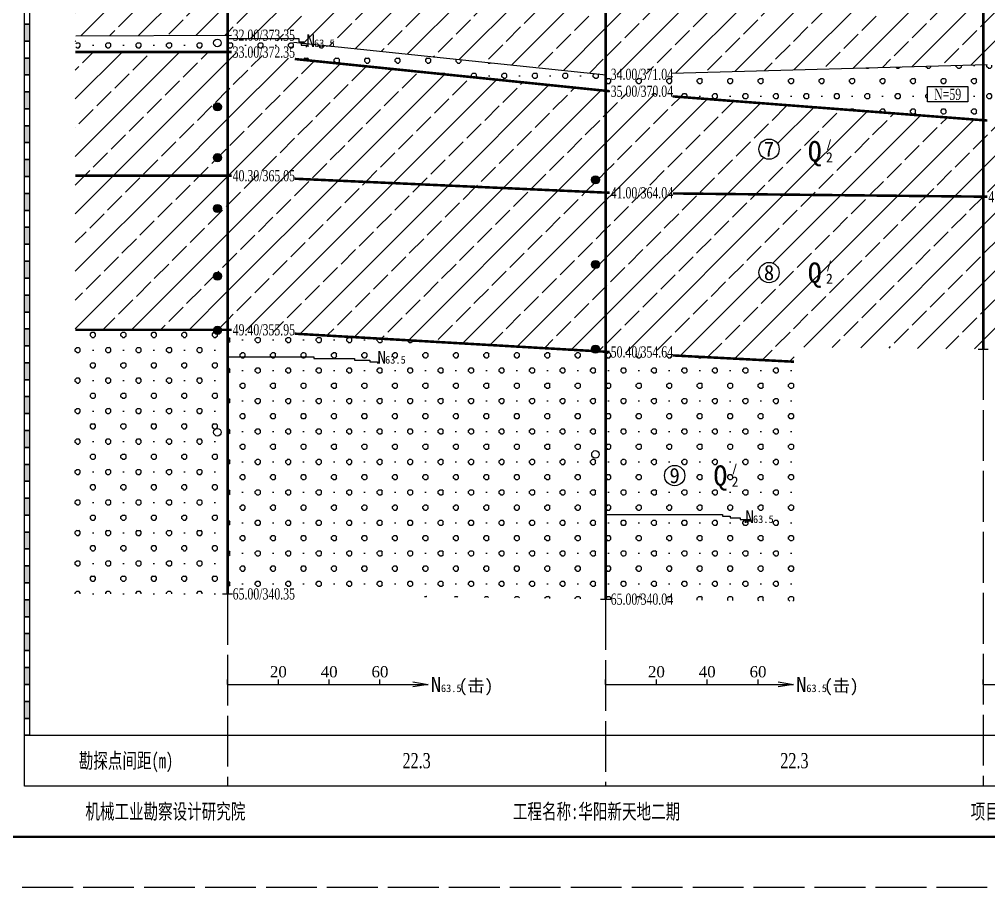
# Model space of a CAD drawing. Header units: millimetres. Extents: x -30 to 2967, y -786 to 1322.
# Drawn here: x 1327.5 to 1518.4, y -785.3 to -614.4 of the extents above; entities that cross this region are included whole.
import ezdxf
from ezdxf.enums import TextEntityAlignment as Align

# ---------------------------------------------------------------- set-up
doc = ezdxf.new("R2010")
doc.units = ezdxf.units.MM
doc.linetypes.add('XX', pattern=[12, 10, -2])
doc.layers.add('MASKTEXT', color=7, linetype='Continuous')
doc.styles.add('Dzcd', font='TIMES.TTF')
doc.styles.add('DzSl', font='italic__.ttf')
doc.styles.get("Standard").update_dxf_attribs({"font": 'SimSun.ttf'})
pattern_1 = [(0, (0.293, 0), (3, 3), [0.4142, -5.5858]), (0, (0.293, 1), (3, 3), [0.4142, -5.5858]), (90, (0, 0.293), (-3, 3), [0.4142, -5.5858]), (90, (1, 0.293), (-3, 3), [0.4142, -5.5858]), (45, (0.707, 0), (-3.000042, 3.000042), [0.4142, -3.8285]), (45, (0, 0.707), (-3.000042, 3.000042), [0.4142, -3.8285]), (135, (0.293, 0), (-3.000042, -3.000042), [0.4142, -3.8285]), (135, (1, 0.707), (-3.000042, -3.000042), [0.4142, -3.8285]), (0, (3.5, 0.5), (0, 6), [0, -6])]
pattern_2 = [(0, (1368.834, -1861.995), (3, 3), [0.4142, -5.5858]), (0, (1368.834, -1860.995), (3, 3), [0.4142, -5.5858]), (90, (1368.541, -1861.702), (-3, 3), [0.4142, -5.5858]), (90, (1369.541, -1861.702), (-3, 3), [0.4142, -5.5858]), (45, (1369.248, -1861.995), (-3.000042, 3.000042), [0.4142, -3.8285]), (45, (1368.541, -1861.288), (-3.000042, 3.000042), [0.4142, -3.8285]), (135, (1368.834, -1861.995), (-3.000042, -3.000042), [0.4142, -3.8285]), (135, (1369.541, -1861.288), (-3.000042, -3.000042), [0.4142, -3.8285]), (0, (1372.041, -1861.495), (0, 6), [0, -6])]
pattern_3 = [(45, (0, 0), (-5.656854, 5.656854), []), (45, (5.657, 0), (-2.828427, 8.48528), [4, -1])]

# ---------------------------------------------------------------- blocks, each defined once
blk = doc.blocks.new('TL_YZY')
h = blk.add_hatch(color=256)
edge = h.paths.add_edge_path()
edge.add_arc((0, -0.79), 0.8, 0, 360)
blk.add_circle((0, -0.79), 0.8)
blk = doc.blocks.new('TL_BGN')
blk.add_lwpolyline([(-8, 0), (0, 0), (0, -3), (-8, -3)], close=True)
blk = doc.blocks.new('TL_RDY')
blk.add_circle((0, -1.51), 0.75)

msp = doc.modelspace()

# ---------------------------------------------------------------- hatches: boundary and pattern name
h = msp.add_hatch()
h.set_pattern_fill('粉质粘土', color=256, style=0)
h.set_pattern_definition(pattern_3)
h.paths.add_polyline_path([(1368.54, -584.17), (1442.97, -585.2), (1442.97, -628.53), (1368.54, -620.83)])
h.paths.add_polyline_path([(1368.64, -597.6), (1442.97, -597.53), (1442.97, -605.2), (1368.64, -600.83)], flags=16)
h.paths.add_polyline_path([(1368.64, -617.6), (1443.07, -625.3), (1443.07, -626.91), (1443.07, -628.45), (1368.64, -620.83)])
h.paths.add_polyline_path([(1368.97, -585.88), (1382.12, -585.88), (1382.12, -582.43), (1368.97, -582.43)], flags=9)
h.paths.add_polyline_path([(1368.97, -599.21), (1382.12, -599.21), (1382.12, -595.76), (1368.97, -595.76)], flags=24)
h.paths.add_polyline_path([(1368.97, -602.55), (1382.12, -602.55), (1382.12, -599.1), (1368.97, -599.1)], flags=24)
h.paths.add_polyline_path([(1368.97, -619.21), (1382.12, -619.21), (1382.12, -615.76), (1368.97, -615.76)], flags=24)
h.paths.add_polyline_path([(1368.97, -622.55), (1382.12, -622.55), (1382.12, -619.1), (1368.97, -619.1)], flags=25)
h.paths.add_polyline_path([(1431.97, -583.53), (1439.97, -583.53), (1439.97, -586.53), (1431.97, -586.53)])
h.paths.add_polyline_path([(1432.8, -586.72), (1439.15, -586.72), (1439.15, -583.37), (1432.8, -583.37)], flags=9)
h = msp.add_hatch()
h.set_pattern_fill('粉质粘土', color=256, style=0)
h.set_pattern_definition(pattern_3)
h.paths.add_polyline_path([(1442.97, -585.2), (1517.31, -587.63), (1517.31, -634.3), (1442.97, -628.53)])
edge = h.paths.add_edge_path(flags=16)
edge.add_arc((1475.14, -608.63), 2, 0, 360)
h.paths.add_polyline_path([(1443.07, -597.63), (1480.14, -603.41), (1443.07, -605.2)], flags=16)
h.paths.add_polyline_path([(1443.07, -625.3), (1517.31, -623.3), (1517.31, -634.3), (1443.07, -628.53)])
h.paths.add_polyline_path([(1507.13, -630.83), (1513.48, -630.83), (1513.48, -627.47), (1507.13, -627.47)], flags=24)
h.paths.add_polyline_path([(1481.62, -612.67), (1486.66, -612.67), (1486.66, -606.1), (1481.62, -606.1)], flags=24)
h.paths.add_polyline_path([(1485.85, -611.82), (1488.25, -611.82), (1488.25, -608.9), (1485.85, -608.9)], flags=24)
h.paths.add_polyline_path([(1485.84, -609.33), (1489.96, -609.33), (1489.96, -606.33), (1485.84, -606.33)], flags=24)
h.paths.add_polyline_path([(1443.4, -586.91), (1456.55, -586.91), (1456.55, -583.46), (1443.4, -583.46)], flags=9)
h.paths.add_polyline_path([(1443.4, -599.25), (1456.55, -599.25), (1456.55, -595.8), (1443.4, -595.8)], flags=24)
h.paths.add_polyline_path([(1443.4, -606.91), (1456.55, -606.91), (1456.55, -603.46), (1443.4, -603.46)], flags=24)
h.paths.add_polyline_path([(1443.4, -626.91), (1456.55, -626.91), (1456.55, -623.46), (1443.4, -623.46)], flags=24)
h.paths.add_polyline_path([(1443.4, -630.25), (1456.55, -630.25), (1456.55, -626.8), (1443.4, -626.8)], flags=25)
h = msp.add_hatch()
h.set_pattern_fill('粉质粘土', color=256, style=0)
h.set_pattern_definition(pattern_3)
h.paths.add_polyline_path([(1338.54, -584.17), (1368.54, -584.17), (1368.54, -620.83), (1338.54, -620.83)])
h.paths.add_polyline_path([(1338.64, -597.6), (1368.54, -597.5), (1368.54, -600.83), (1338.64, -600.83)], flags=0)
h.paths.add_polyline_path([(1338.64, -617.6), (1368.54, -617.5), (1368.54, -620.83), (1338.64, -620.83)], flags=0)
h = msp.add_hatch()
h.set_pattern_fill('粉质粘土', color=256, style=0)
h.set_pattern_definition(pattern_3)
h.paths.add_polyline_path([(1517.31, -587.63), (1587.91, -589.73), (1587.91, -638.07), (1517.31, -634.3)])
h.paths.add_polyline_path([(1517.41, -623.4), (1587.91, -622.07), (1587.91, -638.07), (1517.41, -634.3)], flags=0)
h.paths.add_polyline_path([(1577.74, -628.59), (1584.08, -628.59), (1584.08, -625.24), (1577.74, -625.24)], flags=8)
h.paths.add_polyline_path([(1517.73, -589.35), (1530.88, -589.35), (1530.88, -585.9), (1517.73, -585.9)], flags=8)
h.paths.add_polyline_path([(1517.73, -625.01), (1530.88, -625.01), (1530.88, -621.56), (1517.73, -621.56)], flags=8)
h.paths.add_polyline_path([(1517.73, -625.01), (1530.88, -625.01), (1530.88, -621.56), (1517.73, -621.56)], flags=8)
h.paths.add_polyline_path([(1517.73, -636.01), (1530.88, -636.01), (1530.88, -632.56), (1517.73, -632.56)], flags=8)
for points in [[(1328.54, -618.66), (1328.54, -615.33), (1329.54, -615.33), (1329.54, -618.66)], [(1328.54, -625.33), (1328.54, -622), (1329.54, -622), (1329.54, -625.33)], [(1328.54, -632), (1328.54, -628.66), (1329.54, -628.66), (1329.54, -632)], [(1328.54, -638.66), (1328.54, -635.33), (1329.54, -635.33), (1329.54, -638.66)], [(1328.54, -645.33), (1328.54, -642), (1329.54, -642), (1329.54, -645.33)], [(1328.54, -652), (1328.54, -648.66), (1329.54, -648.66), (1329.54, -652)], [(1328.54, -658.66), (1328.54, -655.33), (1329.54, -655.33), (1329.54, -658.66)], [(1328.54, -665.33), (1328.54, -662), (1329.54, -662), (1329.54, -665.33)], [(1328.54, -672), (1328.54, -668.66), (1329.54, -668.66), (1329.54, -672)], [(1328.54, -678.66), (1328.54, -675.33), (1329.54, -675.33), (1329.54, -678.66)], [(1328.54, -685.33), (1328.54, -682), (1329.54, -682), (1329.54, -685.33)], [(1328.54, -692), (1328.54, -688.66), (1329.54, -688.66), (1329.54, -692)], [(1328.54, -698.66), (1328.54, -695.33), (1329.54, -695.33), (1329.54, -698.66)], [(1328.54, -705.33), (1328.54, -702), (1329.54, -702), (1329.54, -705.33)], [(1328.54, -712), (1328.54, -708.66), (1329.54, -708.66), (1329.54, -712)], [(1328.54, -718.66), (1328.54, -715.33), (1329.54, -715.33), (1329.54, -718.66)], [(1328.54, -725.33), (1328.54, -722), (1329.54, -722), (1329.54, -725.33)], [(1328.54, -732), (1328.54, -728.66), (1329.54, -728.66), (1329.54, -732)], [(1328.54, -738.66), (1328.54, -735.33), (1329.54, -735.33), (1329.54, -738.66)], [(1328.54, -745.33), (1328.54, -742), (1329.54, -742), (1329.54, -745.33)], [(1328.54, -752), (1328.54, -748.66), (1329.54, -748.66), (1329.54, -752)]]:
    msp.add_hatch(color=256).paths.add_polyline_path(points)
h = msp.add_hatch()
h.set_pattern_fill('圆砾', color=256, style=0)
h.set_pattern_definition(pattern_2)
h.paths.add_polyline_path([(1338.64, -617.6), (1368.54, -617.5), (1368.54, -620.83), (1338.64, -620.83)])
h = msp.add_hatch()
h.set_pattern_fill('圆砾', color=256, style=0)
h.set_pattern_definition(pattern_2)
h.paths.add_polyline_path([(1368.64, -617.6), (1443.07, -625.3), (1443.07, -626.91), (1443.07, -628.45), (1368.64, -620.83)])
h = msp.add_hatch()
h.set_pattern_fill('粉质粘土', color=256, style=0)
h.set_pattern_definition(pattern_3)
h.paths.add_polyline_path([(1368.54, -620.83), (1442.97, -628.53), (1442.97, -648.53), (1368.54, -645.17)])
h.paths.add_polyline_path([(1368.97, -622.55), (1382.12, -622.55), (1382.12, -619.1), (1368.97, -619.1)], flags=8)
h.paths.add_polyline_path([(1368.97, -646.88), (1382.12, -646.88), (1382.12, -643.43), (1368.97, -643.43)], flags=8)
h = msp.add_hatch()
h.set_pattern_fill('粉质粘土', color=256, style=0)
h.set_pattern_definition(pattern_3)
h.paths.add_polyline_path([(1338.54, -620.83), (1368.54, -620.83), (1368.54, -645.17), (1338.54, -645.17)])
h = msp.add_hatch()
h.set_pattern_fill('圆砾', color=256, style=0)
h.set_pattern_definition(pattern_1)
h.paths.add_polyline_path([(1517.41, -623.4), (1587.91, -622.07), (1587.91, -638.07), (1517.41, -634.3)])
edge = h.paths.add_edge_path(flags=16)
edge.add_arc((1557.77, -631.52), 2, 0, 360)
edge = h.paths.add_edge_path(flags=16)
edge.add_arc((1585.91, -626.9), 0.75, 0, 360)
h.paths.add_polyline_path([(1576.91, -625.4), (1584.91, -625.4), (1584.91, -628.4), (1576.91, -628.4)], flags=16)
h.paths.add_polyline_path([(1559.19, -634.33), (1561.58, -634.33), (1561.58, -631.44), (1559.19, -631.44)], flags=24)
h.paths.add_polyline_path([(1555.97, -633.75), (1559.56, -633.75), (1559.56, -629.37), (1555.97, -629.37)], flags=24)
h.paths.add_polyline_path([(1577.74, -628.59), (1584.08, -628.59), (1584.08, -625.24), (1577.74, -625.24)], flags=24)
h = msp.add_hatch()
h.set_pattern_fill('圆砾', color=256, style=0)
h.set_pattern_definition(pattern_1)
h.paths.add_polyline_path([(1443.07, -625.3), (1517.31, -623.3), (1517.31, -634.3), (1443.07, -628.53)])
h.paths.add_polyline_path([(1443.4, -630.25), (1456.55, -630.25), (1456.55, -626.8), (1443.4, -626.8)], flags=25)
h.paths.add_polyline_path([(1443.4, -626.91), (1456.55, -626.91), (1456.55, -623.46), (1443.4, -623.46)], flags=24)
h.paths.add_polyline_path([(1506.31, -627.63), (1514.31, -627.63), (1514.31, -630.63), (1506.31, -630.63)], flags=16)
h.paths.add_polyline_path([(1507.13, -630.83), (1513.48, -630.83), (1513.48, -627.47), (1507.13, -627.47)], flags=24)
h = msp.add_hatch()
h.set_pattern_fill('粉质粘土', color=256, style=0)
h.set_pattern_definition(pattern_3)
h.paths.add_polyline_path([(1442.97, -628.53), (1517.31, -634.3), (1517.31, -649.3), (1442.97, -648.53)])
edge = h.paths.add_edge_path(flags=16)
edge.add_arc((1475.14, -639.94), 2, 0, 360)
h.paths.add_polyline_path([(1481.62, -643.87), (1486.66, -643.87), (1486.66, -637.31), (1481.62, -637.31)], flags=24)
h.paths.add_polyline_path([(1485.86, -643.02), (1488.24, -643.02), (1488.24, -640.13), (1485.86, -640.13)], flags=24)
h.paths.add_polyline_path([(1485.84, -640.54), (1487.98, -640.54), (1487.98, -637.54), (1485.84, -637.54)], flags=24)
h.paths.add_polyline_path([(1443.4, -630.25), (1456.55, -630.25), (1456.55, -626.8), (1443.4, -626.8)], flags=9)
h.paths.add_polyline_path([(1443.4, -650.25), (1456.55, -650.25), (1456.55, -646.8), (1443.4, -646.8)], flags=9)
h = msp.add_hatch()
h.set_pattern_fill('粉质粘土', color=256, style=0)
h.set_pattern_definition(pattern_3)
h.paths.add_polyline_path([(1517.31, -634.3), (1587.91, -638.07), (1587.91, -650.4), (1517.31, -649.3)])
h.paths.add_polyline_path([(1517.73, -636.01), (1530.88, -636.01), (1530.88, -632.56), (1517.73, -632.56)], flags=8)
h.paths.add_polyline_path([(1517.73, -651.01), (1530.88, -651.01), (1530.88, -647.56), (1517.73, -647.56)], flags=8)
h = msp.add_hatch()
h.set_pattern_fill('粉质粘土', color=256, style=0)
h.set_pattern_definition(pattern_3)
h.paths.add_polyline_path([(1368.54, -645.17), (1442.97, -648.53), (1442.97, -679.87), (1368.54, -675.5)])
h.paths.add_polyline_path([(1368.97, -646.88), (1382.12, -646.88), (1382.12, -643.43), (1368.97, -643.43)], flags=8)
h.paths.add_polyline_path([(1368.97, -677.21), (1382.12, -677.21), (1382.12, -673.76), (1368.97, -673.76)], flags=8)
h = msp.add_hatch()
h.set_pattern_fill('粉质粘土', color=256, style=0)
h.set_pattern_definition(pattern_3)
h.paths.add_polyline_path([(1338.54, -645.17), (1368.54, -645.17), (1368.54, -675.5), (1338.54, -675.5)])
h = msp.add_hatch()
h.set_pattern_fill('粉质粘土', color=256, style=0)
h.set_pattern_definition(pattern_3)
h.paths.add_polyline_path([(1442.97, -648.53), (1517.31, -649.3), (1517.31, -679.3), (1480.14, -678.91), (1480.06, -681.79), (1442.97, -679.87)])
edge = h.paths.add_edge_path(flags=16)
edge.add_arc((1475.14, -664.24), 2, 0, 360)
h.paths.add_polyline_path([(1481.62, -667.79), (1486.66, -667.79), (1486.66, -661.22), (1481.62, -661.22)], flags=24)
h.paths.add_polyline_path([(1485.86, -666.93), (1488.24, -666.93), (1488.24, -664.05), (1485.86, -664.05)], flags=24)
h.paths.add_polyline_path([(1485.84, -664.45), (1487.98, -664.45), (1487.98, -661.45), (1485.84, -661.45)], flags=24)
h.paths.add_polyline_path([(1443.4, -650.25), (1456.55, -650.25), (1456.55, -646.8), (1443.4, -646.8)], flags=9)
h.paths.add_polyline_path([(1443.4, -681.58), (1456.55, -681.58), (1456.55, -678.13), (1443.4, -678.13)], flags=25)
h = msp.add_hatch()
h.set_pattern_fill('粉质粘土', color=256, style=0)
h.set_pattern_definition(pattern_3)
h.paths.add_polyline_path([(1517.31, -649.3), (1587.91, -650.4), (1587.91, -687.4), (1552.63, -685.55), (1552.61, -679.85), (1517.31, -679.3)])
h.paths.add_polyline_path([(1517.73, -651.01), (1530.88, -651.01), (1530.88, -647.56), (1517.73, -647.56)], flags=9)
h = msp.add_hatch()
h.set_pattern_fill('圆砾', color=256, style=0)
h.set_pattern_definition(pattern_2)
h.paths.add_polyline_path([(1338.54, -675.5), (1368.54, -675.5), (1368.54, -727.5), (1338.54, -727.5)])
h = msp.add_hatch()
h.set_pattern_fill('圆砾', color=256, style=0)
h.set_pattern_definition(pattern_1)
h.paths.add_polyline_path([(1368.54, -675.5), (1442.97, -679.87), (1442.97, -728.53), (1368.54, -727.5)])
h.paths.add_polyline_path([(1368.97, -677.21), (1382.12, -677.21), (1382.12, -673.76), (1368.97, -673.76)], flags=9)
h.paths.add_polyline_path([(1368.97, -729.21), (1382.12, -729.21), (1382.12, -725.76), (1368.97, -725.76)], flags=9)
h = msp.add_hatch()
h.set_pattern_fill('圆砾', color=256, style=0)
h.set_pattern_definition(pattern_1)
h.paths.add_polyline_path([(1442.97, -679.87), (1480.06, -681.79), (1480.14, -728.91), (1442.97, -728.53)])
edge = h.paths.add_edge_path(flags=16)
edge.add_arc((1456.56, -704.2), 2, 0, 360)
h.paths.add_polyline_path([(1463.04, -707.74), (1468.07, -707.74), (1468.07, -701.17), (1463.04, -701.17)], flags=24)
h.paths.add_polyline_path([(1467.28, -706.88), (1469.66, -706.88), (1469.66, -703.99), (1467.28, -703.99)], flags=24)
h.paths.add_polyline_path([(1467.26, -704.4), (1469.4, -704.4), (1469.4, -701.4), (1467.26, -701.4)], flags=24)
h.paths.add_polyline_path([(1443.4, -681.58), (1456.55, -681.58), (1456.55, -678.13), (1443.4, -678.13)], flags=9)
h.paths.add_polyline_path([(1443.4, -730.25), (1456.55, -730.25), (1456.55, -726.8), (1443.4, -726.8)], flags=9)

# ---------------------------------------------------------------- linework, layer by layer
for p, q in [((1338.64, -617.6), (1369.34, -617.5)), ((1381.52, -618.9), (1443.07, -625.3)), ((1368.54, -620.83), (1339.44, -620.83)), ((1455.95, -624.95), (1518.11, -623.3)), ((1405.86, -624.58), (1443.77, -628.53)), ((1518.11, -634.3), (1455.95, -629.53)), ((1516.31, -679.3), (1518.31, -679.3)), ((1367.54, -727.5), (1369.54, -727.5)), ((1441.97, -728.53), (1443.97, -728.53)), ((1368.54, -745.33), (1368.54, -744.33)), ((1368.54, -745.33), (1408.04, -745.33)), ((1378.54, -745.33), (1378.54, -744.33)), ((1388.54, -745.33), (1388.54, -744.33)), ((1398.54, -745.33), (1398.54, -744.33)), ((1442.97, -745.33), (1442.97, -744.33)), ((1442.97, -745.33), (1479.97, -745.33)), ((1452.97, -745.33), (1452.97, -744.33)), ((1462.97, -745.33), (1462.97, -744.33)), ((1472.97, -745.33), (1472.97, -744.33)), ((1517.31, -745.33), (1517.31, -744.33)), ((1517.31, -745.33), (1555.81, -745.33))]:
    msp.add_line(p, q)
at = {"linetype": 'XX'}
for p, q in [((1517.31, -679.3), (1517.31, -765.33)), ((1368.54, -727.5), (1368.54, -765.33)), ((1442.97, -728.53), (1442.97, -765.33))]:
    msp.add_line(p, q, dxfattribs=at)
msp.add_lwpolyline([(1288.54, -785.33), (1288.54, -469.9), (1710.11, -469.9), (1710.11, -785.33)], close=True, dxfattribs=at)
at = {"const_width": 0.5}
msp.add_lwpolyline([(1318.54, -775.33), (1318.54, -479.9), (1700.11, -479.9), (1700.11, -775.33)], close=True, dxfattribs=at)
for points in [[(1368.54, -510.83, 0.5, 0.5, 0), (1368.54, -727.5, 0, 0, 0)], [(1517.31, -512.63, 0.5, 0.5, 0), (1517.31, -679.3, 0, 0, 0)], [(1442.97, -546.53, 0.5, 0.5, 0), (1442.97, -728.53, 0, 0, 0)]]:
    msp.add_lwpolyline(points, format="xyseb")
for points in [[(1328.54, -615.33), (1328.54, -612), (1329.54, -612), (1329.54, -615.33)], [(1328.54, -618.66), (1328.54, -615.33), (1329.54, -615.33), (1329.54, -618.66)], [(1328.54, -622), (1328.54, -618.66), (1329.54, -618.66), (1329.54, -622)], [(1328.54, -625.33), (1328.54, -622), (1329.54, -622), (1329.54, -625.33)], [(1328.54, -628.66), (1328.54, -625.33), (1329.54, -625.33), (1329.54, -628.66)], [(1328.54, -632), (1328.54, -628.66), (1329.54, -628.66), (1329.54, -632)], [(1328.54, -635.33), (1328.54, -632), (1329.54, -632), (1329.54, -635.33)], [(1328.54, -638.66), (1328.54, -635.33), (1329.54, -635.33), (1329.54, -638.66)], [(1328.54, -642), (1328.54, -638.66), (1329.54, -638.66), (1329.54, -642)], [(1328.54, -645.33), (1328.54, -642), (1329.54, -642), (1329.54, -645.33)], [(1328.54, -648.66), (1328.54, -645.33), (1329.54, -645.33), (1329.54, -648.66)], [(1328.54, -652), (1328.54, -648.66), (1329.54, -648.66), (1329.54, -652)], [(1328.54, -655.33), (1328.54, -652), (1329.54, -652), (1329.54, -655.33)], [(1328.54, -658.66), (1328.54, -655.33), (1329.54, -655.33), (1329.54, -658.66)], [(1328.54, -662), (1328.54, -658.66), (1329.54, -658.66), (1329.54, -662)], [(1328.54, -665.33), (1328.54, -662), (1329.54, -662), (1329.54, -665.33)], [(1328.54, -668.66), (1328.54, -665.33), (1329.54, -665.33), (1329.54, -668.66)], [(1328.54, -672), (1328.54, -668.66), (1329.54, -668.66), (1329.54, -672)], [(1328.54, -675.33), (1328.54, -672), (1329.54, -672), (1329.54, -675.33)], [(1328.54, -678.66), (1328.54, -675.33), (1329.54, -675.33), (1329.54, -678.66)], [(1328.54, -682), (1328.54, -678.66), (1329.54, -678.66), (1329.54, -682)], [(1328.54, -685.33), (1328.54, -682), (1329.54, -682), (1329.54, -685.33)], [(1328.54, -688.66), (1328.54, -685.33), (1329.54, -685.33), (1329.54, -688.66)], [(1328.54, -692), (1328.54, -688.66), (1329.54, -688.66), (1329.54, -692)], [(1328.54, -695.33), (1328.54, -692), (1329.54, -692), (1329.54, -695.33)], [(1328.54, -698.66), (1328.54, -695.33), (1329.54, -695.33), (1329.54, -698.66)], [(1328.54, -702), (1328.54, -698.66), (1329.54, -698.66), (1329.54, -702)], [(1328.54, -705.33), (1328.54, -702), (1329.54, -702), (1329.54, -705.33)], [(1328.54, -708.66), (1328.54, -705.33), (1329.54, -705.33), (1329.54, -708.66)], [(1328.54, -712), (1328.54, -708.66), (1329.54, -708.66), (1329.54, -712)], [(1328.54, -715.33), (1328.54, -712), (1329.54, -712), (1329.54, -715.33)], [(1328.54, -718.66), (1328.54, -715.33), (1329.54, -715.33), (1329.54, -718.66)], [(1328.54, -722), (1328.54, -718.66), (1329.54, -718.66), (1329.54, -722)], [(1328.54, -725.33), (1328.54, -722), (1329.54, -722), (1329.54, -725.33)], [(1328.54, -728.66), (1328.54, -725.33), (1329.54, -725.33), (1329.54, -728.66)], [(1328.54, -732), (1328.54, -728.66), (1329.54, -728.66), (1329.54, -732)], [(1328.54, -735.33), (1328.54, -732), (1329.54, -732), (1329.54, -735.33)], [(1328.54, -738.66), (1328.54, -735.33), (1329.54, -735.33), (1329.54, -738.66)], [(1328.54, -742), (1328.54, -738.66), (1329.54, -738.66), (1329.54, -742)], [(1328.54, -745.33), (1328.54, -742), (1329.54, -742), (1329.54, -745.33)], [(1328.54, -748.66), (1328.54, -745.33), (1329.54, -745.33), (1329.54, -748.66)], [(1328.54, -752), (1328.54, -748.66), (1329.54, -748.66), (1329.54, -752)], [(1328.54, -755.33), (1328.54, -752), (1329.54, -752), (1329.54, -755.33)], [(1328.54, -755.33), (1690.11, -755.33), (1690.11, -765.33), (1328.54, -765.33)]]:
    msp.add_lwpolyline(points, close=True)
at = {"color": 1}
for points in [[(1368.54, -618.16), (1382.54, -618.16), (1382.54, -618.49), (1382.54, -618.49), (1382.54, -618.83), (1383.54, -618.83), (1383.54, -619.16), (1383.04, -619.16), (1383.04, -619.49), (1384.04, -619.49), (1384.04, -619.83)], [(1368.54, -680.83), (1385.54, -680.83), (1385.54, -681.16), (1393.54, -681.16), (1393.54, -681.49), (1396.54, -681.49), (1396.54, -681.83), (1398.04, -681.83), (1398.04, -682.16)], [(1442.97, -711.86), (1465.97, -711.86), (1465.97, -712.2), (1467.47, -712.2), (1467.47, -712.53), (1469.47, -712.53), (1469.47, -712.86), (1471.47, -712.86), (1471.47, -713.2), (1470.47, -713.2), (1470.47, -713.53)]]:
    msp.add_lwpolyline(points, dxfattribs=at)
at = {"const_width": 0.5}
for points in [[(1369.34, -620.83), (1338.54, -620.83)], [(1381.77, -622.19), (1443.77, -628.53)], [(1456.2, -629.55), (1518.11, -634.3)], [(1369.34, -645.17), (1338.54, -645.17)], [(1381.77, -645.76), (1443.77, -648.53)], [(1456.2, -648.66), (1518.11, -649.3)], [(1369.34, -675.5), (1338.54, -675.5)], [(1381.77, -676.27), (1443.77, -679.87)], [(1456.18, -680.55), (1480.06, -681.79)]]:
    msp.add_lwpolyline(points, dxfattribs=at)
for points in [[(1405.04, -744.83), (1408.04, -745.33), (1405.04, -745.83)], [(1476.97, -744.83), (1479.97, -745.33), (1476.97, -745.83)]]:
    msp.add_lwpolyline(points)
for centre in [(1475.14, -639.94), (1475.14, -664.24), (1456.56, -704.2)]:
    msp.add_circle(centre, 2)

# ---------------------------------------------------------------- block references
for name, p in [('TL_RDY', (1366.54, -617.5)), ('TL_BGN', (1514.31, -627.63)), ('TL_YZY', (1366.54, -630.83)), ('TL_YZY', (1366.54, -640.83)), ('TL_YZY', (1440.97, -645.2)), ('TL_YZY', (1366.54, -650.83)), ('TL_YZY', (1440.97, -661.86)), ('TL_YZY', (1366.54, -664.16)), ('TL_YZY', (1366.54, -674.83)), ('TL_YZY', (1440.97, -678.53)), ('TL_RDY', (1366.54, -694.16)), ('TL_RDY', (1440.97, -698.53))]:
    msp.add_blockref(name, p)

# ---------------------------------------------------------------- texts
at = {"color": 1}
for s, height, p in [('N', 2.5, (1384.04, -619.83)), ('63.5', 1.5, (1385.54, -619.83)), ('N', 2.5, (1398.04, -682.16)), ('63.5', 1.5, (1399.54, -682.16)), ('N', 2.5, (1470.47, -713.53)), ('63.5', 1.5, (1471.97, -713.53))]:
    msp.add_text(s, height=height, dxfattribs=at).set_placement(p)
for s, p in [('7', (1475.14, -639.94)), ('8', (1475.14, -664.24)), ('9', (1456.56, -704.2))]:
    msp.add_text(s, height=3).set_placement(p, align=Align.MIDDLE_CENTER)
at = {"style": 'Dzcd', "width": 0.7}
for s, p in [('65.00/340.35', (1369.54, -727.5)), ('65.00/340.04', (1443.97, -728.53))]:
    msp.add_text(s, height=2.2, dxfattribs=at).set_placement(p, align=Align.MIDDLE_LEFT)
at = {"style": 'Dzcd'}
for s, p in [('20', (1378.54, -742.83)), ('40', (1388.54, -742.83)), ('60', (1398.54, -742.83)), ('20', (1452.97, -742.83)), ('40', (1462.97, -742.83)), ('60', (1472.97, -742.83))]:
    msp.add_text(s, height=2.2, dxfattribs=at).set_placement(p, align=Align.MIDDLE_CENTER)
for s, height, p in [('N', 3, (1408.54, -746.83)), ('(击)', 2.5, (1414.04, -746.83)), ('N', 3, (1480.47, -746.83)), ('(击)', 2.5, (1485.97, -746.83)), ('63.5', 1.5, (1410.54, -746.83)), ('63.5', 1.5, (1482.47, -746.83))]:
    msp.add_text(s, height=height).set_placement(p)
at = {"width": 0.7}
msp.add_text('勘探点间距(m)', height=3, dxfattribs=at).set_placement((1348.54, -760.33), align=Align.MIDDLE_CENTER)
at = {"style": 'Dzcd', "width": 0.7}
for p in [(1405.76, -760.33), (1480.14, -760.33)]:
    msp.add_text('22.3', height=3, dxfattribs=at).set_placement(p, align=Align.MIDDLE_CENTER)
at = {"width": 0.7}
for s, p in [('机械工业勘察设计研究院', (1340.54, -770.33)), ('工程名称:华阳新天地二期', (1424.71, -770.33)), ('项目负责人:', (1514.84, -770.33))]:
    msp.add_text(s, height=3, dxfattribs=at).set_placement(p, align=Align.MIDDLE_LEFT)
at = {"layer": 'MASKTEXT', "style": 'Dzcd', "width": 0.7}
for s, p in [('32.00/373.35', (1369.54, -617.5)), ('33.00/372.35', (1369.54, -620.83)), ('34.00/371.04', (1443.97, -625.2)), ('35.00/370.04', (1443.97, -628.53)), ('40.30/365.05', (1369.54, -645.16)), ('41.00/364.04', (1443.97, -648.53)), ('41.00/363.81', (1518.31, -649.3)), ('49.40/355.95', (1369.54, -675.5)), ('50.40/354.64', (1443.97, -679.86))]:
    msp.add_text(s, height=2.2, dxfattribs=at).set_placement(p, align=Align.MIDDLE_LEFT)
msp.add_text('N=59', height=2.2, dxfattribs=at).set_placement((1510.31, -629.13), align=Align.MIDDLE_CENTER)
at = {"layer": 'MASKTEXT'}
for p in [(1484.14, -640.34), (1484.14, -664.25), (1465.56, -704.2)]:
    msp.add_text('Q', height=4, dxfattribs=at).set_placement(p, align=Align.MIDDLE_CENTER)
at = {"layer": 'MASKTEXT', "style": 'DzSl'}
for p in [(1486.34, -640.04), (1486.34, -663.95), (1467.76, -703.9)]:
    msp.add_text('l', height=2, dxfattribs=at).set_placement(p)
at = {"layer": 'MASKTEXT'}
for p in [(1486.34, -642.54), (1486.34, -666.45), (1467.76, -706.4)]:
    msp.add_text('2', height=2, dxfattribs=at).set_placement(p)

doc.saveas('drawing.dxf')
